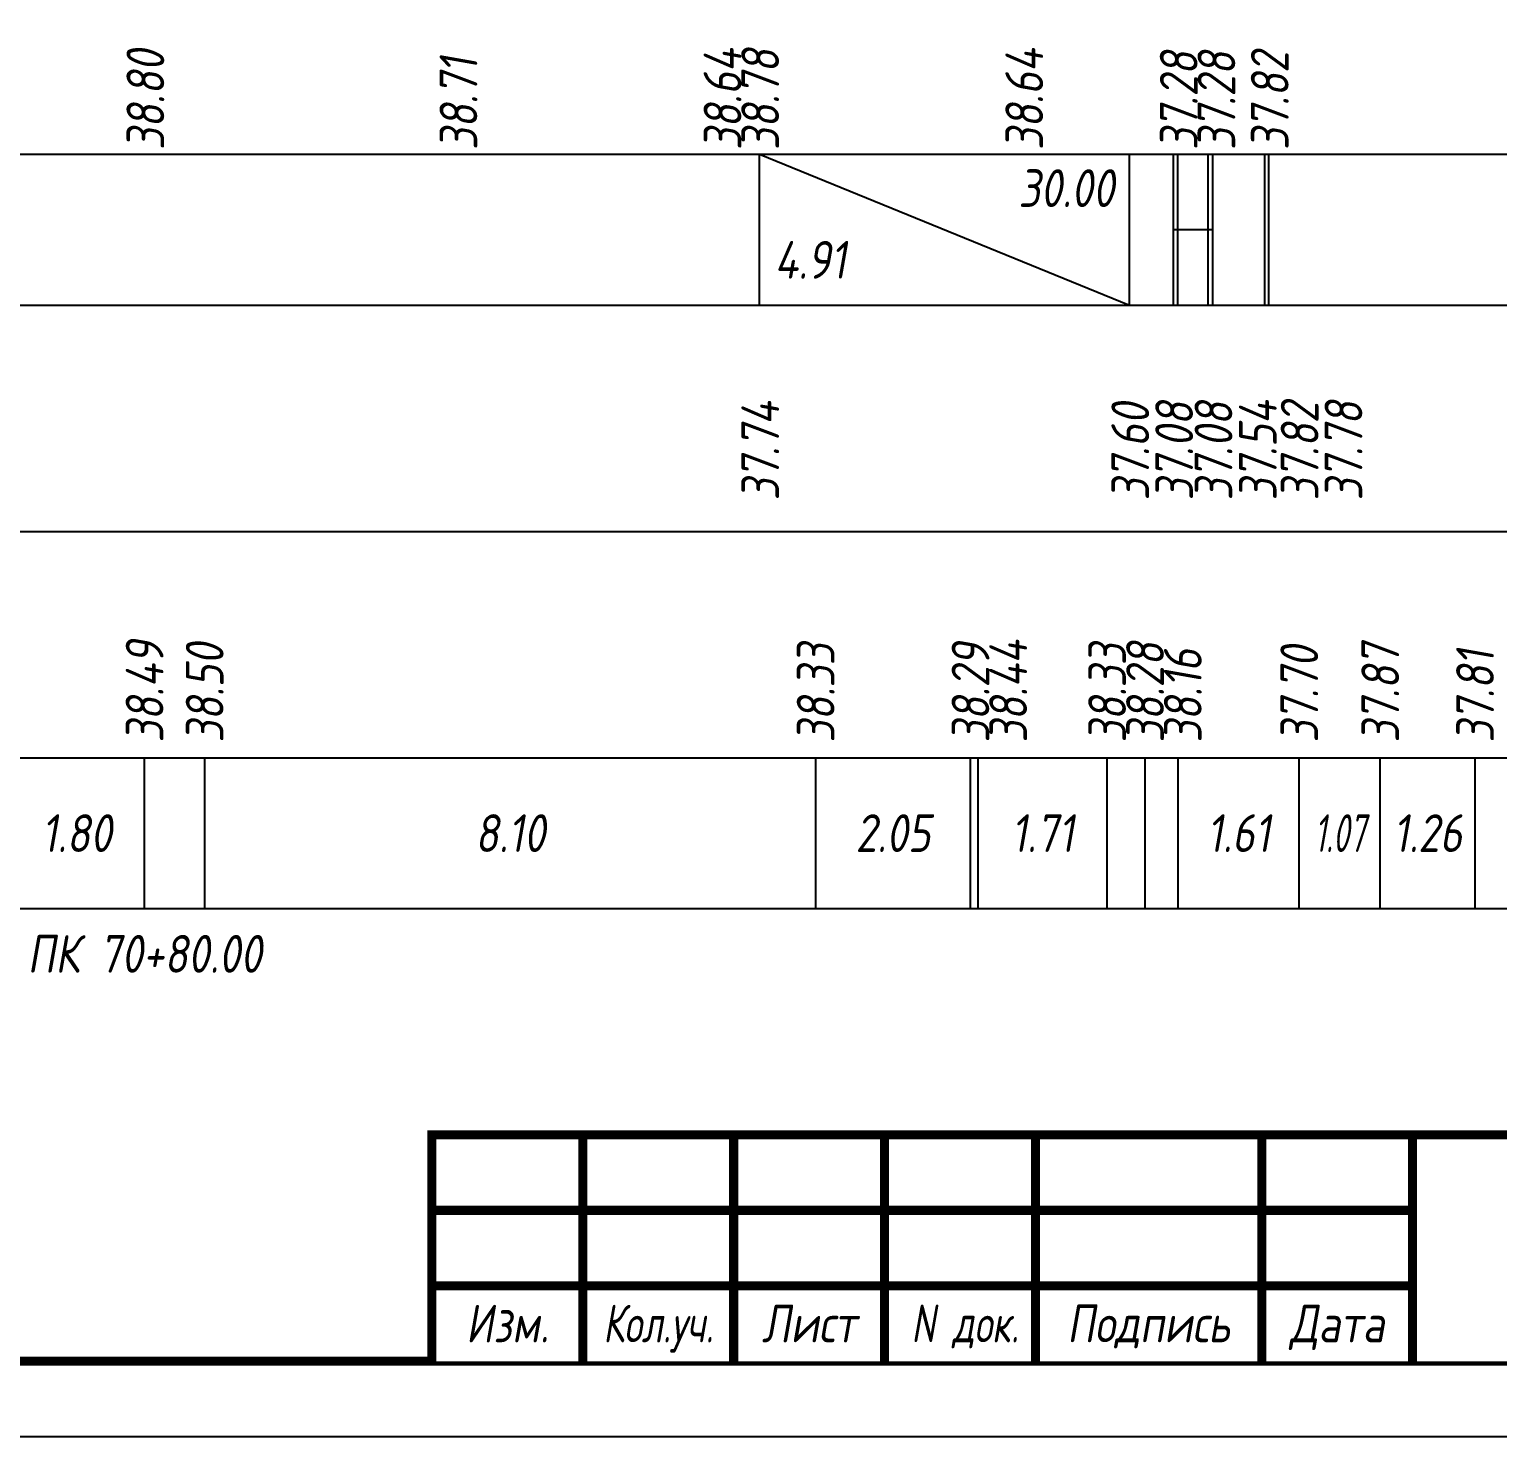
# Model space of a CAD drawing. Extents: x -717 to 1451, y -133302 to 233.
# Drawn here: x 173.3 to 270.6, y -111812.4 to -111719.1 of the extents above; entities that cross this region are included whole.
import ezdxf
from ezdxf.enums import TextEntityAlignment as Align

# ---------------------------------------------------------------- set-up
doc = ezdxf.new("R2010")
doc.units = 0
for name, color, linetype in [('Зарамочное оформление', 7, 'Continuous'), ('Код_510', 7, 'Continuous'), ('Код_514', 1, 'Continuous'), ('Код_516', 1, 'Continuous'), ('Подписи поперечников', 7, 'Continuous'), ('Таблица', 7, 'Continuous')]:
    doc.layers.add(name, color=color, linetype=linetype)
doc.styles.add('М', font='romand.shx', dxfattribs={"width": 0.8, "oblique": 10, "height": 2.5})

# ---------------------------------------------------------------- blocks, each defined once
blk = doc.blocks.new('Штамп')
at = {"linetype": 'Continuous'}
blk.add_wipeout([(199.946, -411.25), (384.946, -411.25), (384.946, -426.25), (199.946, -426.25)], dxfattribs=at).dxf.layer = 'Зарамочное оформление'
at = {"layer": 'Зарамочное оформление', "linetype": 'Continuous', "lineweight": -3, "const_width": 0.6, "flags": 128}
for points in [[(199.946, -426.25), (199.946, -411.25), (384.946, -411.25)], [(209.946, -411.25), (209.946, -426.25)], [(219.946, -411.25), (219.946, -426.25)], [(229.946, -411.25), (229.946, -426.25)], [(239.946, -411.25), (239.946, -426.25)], [(254.946, -411.25), (254.946, -426.25)], [(264.946, -411.25), (264.946, -426.25)], [(199.946, -416.25), (264.946, -416.25)], [(199.946, -421.25), (264.946, -421.25)]]:
    blk.add_lwpolyline(points, dxfattribs=at)
at = {"layer": 'Зарамочное оформление', "linetype": 'Continuous', "style": 'М', "oblique": 10}
for s, width, p in [('Изм.', 0.8, (204.946, -423.75)), ('Кол.уч.', 0.7, (214.946, -423.75)), ('Лист', 0.8, (224.946, -423.75)), ('N док.', 0.7, (235.279, -423.75)), ('Подпись', 0.8, (247.446, -423.75)), ('Дата', 0.8, (259.946, -423.75))]:
    blk.add_text(s, height=2.5, dxfattribs=dict(at, width=width)).set_placement(p, align=Align.MIDDLE_CENTER)
blk = doc.blocks.new('шифр')
blk.add_blockref('Штамп', (0, -111441))

msp = doc.modelspace()

# ---------------------------------------------------------------- linework, layer by layer
at = {"flags": 128}
msp.add_lwpolyline([(-30.054, -111812.421), (389.946, -111812.421), (389.946, -111515.421), (-30.054, -111515.421)], close=True, dxfattribs=at)
at = {"const_width": 0.6, "flags": 128}
msp.add_lwpolyline([(-10.054, -111807.421), (384.946, -111807.421), (384.946, -111520.421), (-10.054, -111520.421)], close=True, dxfattribs=at)
at = {"layer": 'Код_510'}
for p, q in [((180.902, -111777.421), (180.902, -111767.421)), ((184.886, -111777.421), (184.886, -111767.421))]:
    msp.add_line(p, q, dxfattribs=at)

# ---------------------------------------------------------------- texts
at = {"layer": 'Код_510', "style": 'М', "oblique": 10, "width": 0.8}
for s, p in [('38.49', (180.902, -111766.421)), ('38.50', (184.886, -111766.421))]:
    msp.add_text(s, height=2.5, rotation=90, dxfattribs=at).set_placement(p, align=Align.MIDDLE_LEFT)
msp.add_text('1.80', height=2.5, dxfattribs=at).set_placement((176.402, -111772.421), align=Align.MIDDLE_CENTER)
at = {"layer": 'Код_514', "style": 'М', "oblique": 10, "width": 0.8}
msp.add_text('38.80', height=2.5, rotation=90, dxfattribs=at).set_placement((180.957, -111727.148), align=Align.MIDDLE_LEFT)
at = {"layer": 'Подписи поперечников', "style": 'М', "oblique": 10, "width": 0.8}
msp.add_text('ПК 70+80.00', height=2.5, dxfattribs=at).set_placement((180.902, -111782.421), align=Align.BOTTOM_CENTER)

# ---------------------------------------------------------------- next in the draw order: block references
msp.add_blockref('шифр', (0, 59.829))

# ---------------------------------------------------------------- next in the draw order: linework, layer by layer
at = {"layer": 'Код_510'}
for p, q in [((225.383, -111777.421), (225.383, -111767.421)), ((235.642, -111777.421), (235.642, -111767.421)), ((236.142, -111777.421), (236.142, -111767.421)), ((244.7, -111777.421), (244.7, -111767.421)), ((247.215, -111777.421), (247.215, -111767.421)), ((249.403, -111777.421), (249.403, -111767.421)), ((257.433, -111777.421), (257.433, -111767.421)), ((262.803, -111777.421), (262.803, -111767.421)), ((269.087, -111777.421), (269.087, -111767.421))]:
    msp.add_line(p, q, dxfattribs=at)
at = {"layer": 'Код_516'}
for p, q in [((221.652, -111737.421), (221.652, -111727.421)), ((221.652, -111727.421), (246.178, -111737.421)), ((246.178, -111737.421), (246.178, -111727.421)), ((246.178, -111737.421), (246.178, -111727.421)), ((249.089, -111737.421), (249.089, -111727.421)), ((249.392, -111737.421), (249.392, -111727.421)), ((251.392, -111737.421), (251.392, -111727.421)), ((251.695, -111737.421), (251.695, -111727.421)), ((255.142, -111737.421), (255.142, -111727.421)), ((255.142, -111737.421), (255.142, -111727.421)), ((255.425, -111737.421), (255.425, -111727.421)), ((249.089, -111732.421), (249.392, -111732.421)), ((249.392, -111732.421), (251.392, -111732.421)), ((251.392, -111732.421), (251.695, -111732.421))]:
    msp.add_line(p, q, dxfattribs=at)
at = {"layer": 'Таблица'}
for p, q in [((80, -111727.421), (280.48, -111727.421)), ((79.946, -111737.421), (280.425, -111737.421)), ((79.946, -111752.421), (280.425, -111752.421)), ((79.946, -111767.421), (280.425, -111767.421)), ((79.946, -111777.421), (280.425, -111777.421))]:
    msp.add_line(p, q, dxfattribs=at)

# ---------------------------------------------------------------- next in the draw order: texts
at = {"layer": 'Код_510', "style": 'М', "oblique": 10, "width": 0.8}
for s, p in [('38.33', (225.383, -111766.421)), ('38.29', (235.642, -111766.421)), ('38.44', (238.142, -111766.421)), ('38.33', (244.7, -111766.421)), ('38.28', (247.215, -111766.421)), ('37.70', (257.433, -111766.421)), ('37.87', (262.803, -111766.421)), ('37.81', (269.087, -111766.421)), ('38.16', (249.715, -111766.421))]:
    msp.add_text(s, height=2.5, rotation=90, dxfattribs=at).set_placement(p, align=Align.MIDDLE_LEFT)
at = {"layer": 'Код_510', "style": 'М', "oblique": 10}
for s, width, p in [('8.10', 0.8, (205.134, -111772.421)), ('2.05', 0.8, (230.512, -111772.421)), ('1.71', 0.8, (240.421, -111772.421)), ('1.61', 0.8, (253.418, -111772.421)), ('1.07', 0.6, (260.118, -111772.421)), ('1.26', 0.8, (265.945, -111772.421))]:
    msp.add_text(s, height=2.5, dxfattribs=dict(at, width=width)).set_placement(p, align=Align.MIDDLE_CENTER)
at = {"layer": 'Код_514', "style": 'М', "oblique": 10, "width": 0.8}
for s, p in [('38.71', (201.707, -111727.148)), ('38.64', (219.207, -111727.148)), ('38.78', (221.707, -111727.148)), ('38.64', (239.207, -111727.148)), ('37.28', (249.446, -111727.148)), ('37.28', (251.946, -111727.148)), ('37.82', (255.48, -111727.148))]:
    msp.add_text(s, height=2.5, rotation=90, dxfattribs=at).set_placement(p, align=Align.MIDDLE_LEFT)
at = {"layer": 'Код_516', "style": 'М', "oblique": 10, "width": 0.8}
msp.add_text('30.00', height=2.5, dxfattribs=at).set_placement((245.178, -111728.421), align=Align.TOP_RIGHT)
msp.add_text('4.91', height=2.5, dxfattribs=at).set_placement((222.652, -111736.421), align=Align.BOTTOM_LEFT)
for s, p in [('37.74', (221.707, -111750.371)), ('37.60', (246.232, -111750.371)), ('37.08', (249.143, -111750.371)), ('37.08', (251.749, -111750.371)), ('37.54', (254.686, -111750.371)), ('37.82', (257.459, -111750.371)), ('37.78', (260.366, -111750.371))]:
    msp.add_text(s, height=2.5, rotation=90, dxfattribs=at).set_placement(p, align=Align.MIDDLE_LEFT)

doc.saveas('drawing.dxf')
